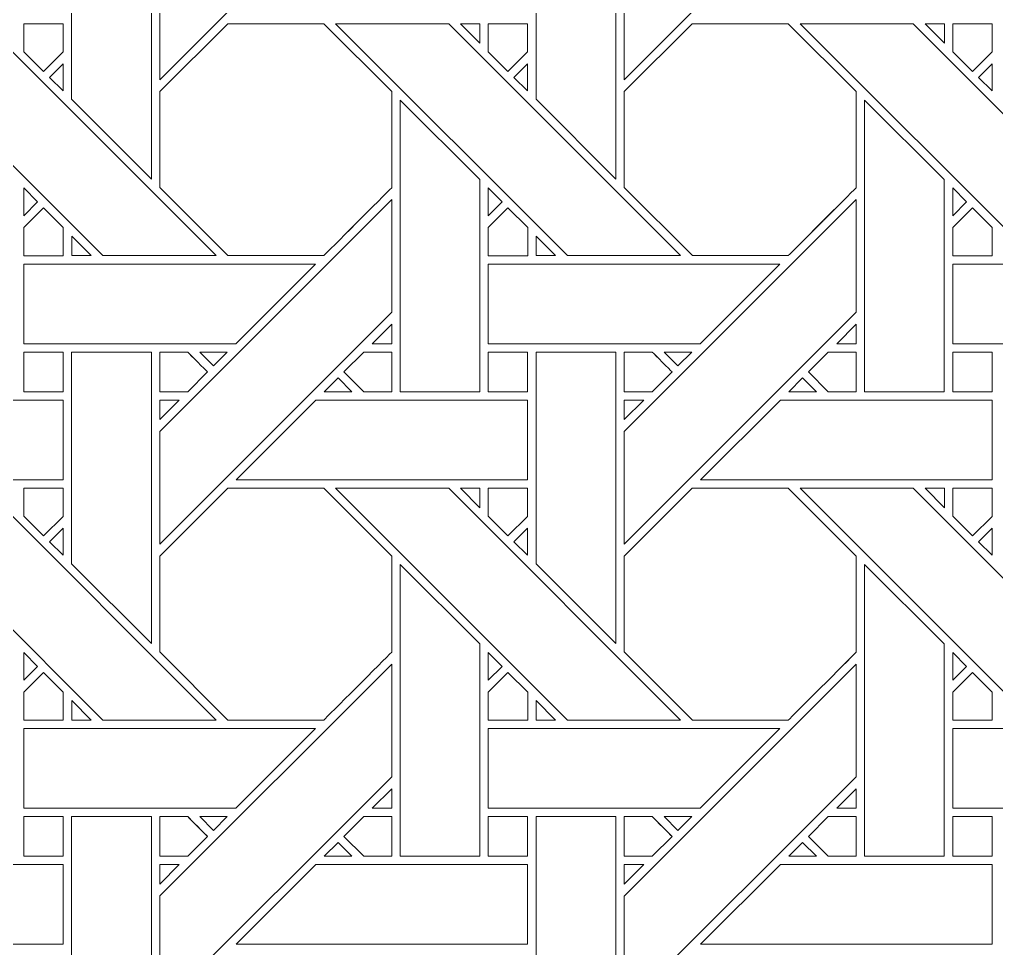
# Model space of a CAD drawing. Header units: inches. Extents: x 4.4 to 20.4, y 5.1 to 13.1.
# Drawn here: x 10.436 to 12.432, y 7.444 to 9.342 of the extents above; entities that cross this region are included whole.
import ezdxf

# ---------------------------------------------------------------- set-up
doc = ezdxf.new("R2010")
doc.units = ezdxf.units.IN
doc.header["$MEASUREMENT"] = 0
doc.layers.add('Design', color=7, linetype='Continuous', lineweight=0)

msp = doc.modelspace()

# ---------------------------------------------------------------- linework, layer by layer
at = {"layer": 'Design'}
for points, knots in [([(4.3829, 13.0948), (4.3829, 13.0948), (4.3829, 5.0948), (4.3829, 5.0948), (4.3829, 5.0948), (20.3829, 5.0948), (20.3829, 5.0948), (20.3829, 5.0948), (20.3829, 13.0948), (20.3829, 13.0948), (20.3829, 13.0948), (4.3829, 13.0948), (4.3829, 13.0948)], [0, 0, 0, 0, 1, 1, 1, 2, 2, 2, 3, 3, 3, 4, 4, 4, 4]), ([(5.0119, 5.7183), (5.0119, 5.7183), (19.7539, 5.7183), (19.7539, 5.7183), (19.7539, 5.7183), (19.7539, 12.4753), (19.7539, 12.4753), (19.7539, 12.4753), (5.0119, 12.4753), (5.0119, 12.4753), (5.0119, 12.4753), (5.0119, 5.7183), (5.0119, 5.7183)], [0, 0, 0, 0, 1, 1, 1, 2, 2, 2, 3, 3, 3, 4, 4, 4, 4]), ([(11.1966, 9.6925), (11.1966, 9.6925), (10.7229, 9.2188), (10.7229, 9.2188), (10.7229, 9.2188), (10.7229, 9.4489), (10.7229, 9.4489), (10.7229, 9.4489), (11.1966, 9.9225), (11.1966, 9.9225), (11.1966, 9.9225), (11.1966, 9.6925), (11.1966, 9.6925)], [0, 0, 0, 0, 1, 1, 1, 2, 2, 2, 3, 3, 3, 4, 4, 4, 4]), ([(12.1453, 9.6925), (12.1453, 9.6925), (11.6717, 9.2188), (11.6717, 9.2188), (11.6717, 9.2188), (11.6717, 9.4489), (11.6717, 9.4489), (11.6717, 9.4489), (12.1453, 9.9225), (12.1453, 9.9225), (12.1453, 9.9225), (12.1453, 9.6925), (12.1453, 9.6925)], [0, 0, 0, 0, 1, 1, 1, 2, 2, 2, 3, 3, 3, 4, 4, 4, 4]), ([(10.5429, 9.1788), (10.5429, 9.1788), (10.5429, 9.611), (10.5429, 9.611), (10.5429, 9.611), (10.7058, 9.611), (10.7058, 9.611), (10.7058, 9.611), (10.7058, 9.0159), (10.7058, 9.0159), (10.7058, 9.0159), (10.5429, 9.1788), (10.5429, 9.1788)], [0, 0, 0, 0, 1, 1, 1, 2, 2, 2, 3, 3, 3, 4, 4, 4, 4]), ([(11.4916, 9.1788), (11.4916, 9.1788), (11.4916, 9.611), (11.4916, 9.611), (11.4916, 9.611), (11.6545, 9.611), (11.6545, 9.611), (11.6545, 9.611), (11.6545, 9.0159), (11.6545, 9.0159), (11.6545, 9.0159), (11.4916, 9.1788), (11.4916, 9.1788)], [0, 0, 0, 0, 1, 1, 1, 2, 2, 2, 3, 3, 3, 4, 4, 4, 4]), ([(10.838, 8.8595), (10.838, 8.8595), (10.6069, 8.8595), (10.6069, 8.8595), (10.6069, 8.8595), (10.1334, 9.3331), (10.1334, 9.3331), (10.1334, 9.3331), (10.3643, 9.3331), (10.3643, 9.3331), (10.3643, 9.3331), (10.838, 8.8595), (10.838, 8.8595)], [0, 0, 0, 0, 1, 1, 1, 2, 2, 2, 3, 3, 3, 4, 4, 4, 4]), ([(10.5253, 9.3332), (10.5253, 9.3332), (10.5253, 9.2756), (10.5253, 9.2756), (10.5253, 9.2756), (10.4854, 9.2356), (10.4854, 9.2356), (10.4854, 9.2356), (10.445, 9.276), (10.445, 9.276), (10.445, 9.276), (10.445, 9.3332), (10.445, 9.3332), (10.445, 9.3332), (10.5253, 9.3332), (10.5253, 9.3332)], [0, 0, 0, 0, 1, 1, 1, 2, 2, 2, 3, 3, 3, 4, 4, 4, 5, 5, 5, 5]), ([(10.5253, 9.2756), (10.5253, 9.2756), (10.4854, 9.2356), (10.4854, 9.2356), (10.4854, 9.2356), (10.445, 9.276), (10.445, 9.276), (10.445, 9.276), (10.445, 9.3332), (10.445, 9.3332), (10.445, 9.3332), (10.5253, 9.3332), (10.5253, 9.3332), (10.5253, 9.3332), (10.5253, 9.2756), (10.5253, 9.2756)], [0, 0, 0, 0, 1, 1, 1, 2, 2, 2, 3, 3, 3, 4, 4, 4, 5, 5, 5, 5]), ([(11.0579, 8.8595), (11.0579, 8.8595), (10.8622, 8.8595), (10.8622, 8.8595), (10.8622, 8.8595), (10.7229, 8.9988), (10.7229, 8.9988), (10.7229, 8.9988), (10.7229, 9.1944), (10.7229, 9.1944), (10.7229, 9.1944), (10.8616, 9.3331), (10.8616, 9.3331), (10.8616, 9.3331), (11.0578, 9.3331), (11.0578, 9.3331), (11.0578, 9.3331), (11.1966, 9.1944), (11.1966, 9.1944), (11.1966, 9.1944), (11.1966, 8.9982), (11.1966, 8.9982), (11.1788, 8.9803), (11.0669, 8.8685), (11.0579, 8.8595)], [0, 0, 0, 0, 1, 1, 1, 2, 2, 2, 3, 3, 3, 4, 4, 4, 5, 5, 5, 6, 6, 6, 7, 7, 7, 8, 8, 8, 8]), ([(11.1966, 9.1944), (11.1966, 9.1944), (11.1966, 8.9982), (11.1966, 8.9982), (11.1787, 8.9802), (11.0668, 8.8685), (11.0579, 8.8595), (11.0579, 8.8595), (10.8622, 8.8595), (10.8622, 8.8595), (10.8622, 8.8595), (10.7229, 8.9988), (10.7229, 8.9988), (10.7229, 8.9988), (10.7229, 9.1944), (10.7229, 9.1944), (10.7229, 9.1944), (10.8616, 9.3331), (10.8616, 9.3331), (10.8616, 9.3331), (11.0578, 9.3331), (11.0578, 9.3331), (11.0578, 9.3331), (11.1966, 9.1944), (11.1966, 9.1944)], [0, 0, 0, 0, 1, 1, 1, 2, 2, 2, 3, 3, 3, 4, 4, 4, 5, 5, 5, 6, 6, 6, 7, 7, 7, 8, 8, 8, 8]), ([(11.7867, 8.8595), (11.7867, 8.8595), (11.5556, 8.8595), (11.5556, 8.8595), (11.5556, 8.8595), (11.0821, 9.3331), (11.0821, 9.3331), (11.0821, 9.3331), (11.313, 9.3331), (11.313, 9.3331), (11.313, 9.3331), (11.7867, 8.8595), (11.7867, 8.8595)], [0, 0, 0, 0, 1, 1, 1, 2, 2, 2, 3, 3, 3, 4, 4, 4, 4]), ([(11.3372, 9.3331), (11.3372, 9.3331), (11.3766, 9.3331), (11.3766, 9.3331), (11.3766, 9.3331), (11.3766, 9.2933), (11.3766, 9.2933), (11.3766, 9.2933), (11.3372, 9.3331), (11.3372, 9.3331)], [0, 0, 0, 0, 1, 1, 1, 2, 2, 2, 3, 3, 3, 3]), ([(11.474, 9.3332), (11.474, 9.3332), (11.474, 9.2756), (11.474, 9.2756), (11.474, 9.2756), (11.4341, 9.2356), (11.4341, 9.2356), (11.4341, 9.2356), (11.3938, 9.276), (11.3938, 9.276), (11.3938, 9.276), (11.3938, 9.3332), (11.3938, 9.3332), (11.3938, 9.3332), (11.474, 9.3332), (11.474, 9.3332)], [0, 0, 0, 0, 1, 1, 1, 2, 2, 2, 3, 3, 3, 4, 4, 4, 5, 5, 5, 5]), ([(11.474, 9.2756), (11.474, 9.2756), (11.4341, 9.2356), (11.4341, 9.2356), (11.4341, 9.2356), (11.3938, 9.276), (11.3938, 9.276), (11.3938, 9.276), (11.3938, 9.3332), (11.3938, 9.3332), (11.3938, 9.3332), (11.474, 9.3332), (11.474, 9.3332), (11.474, 9.3332), (11.474, 9.2756), (11.474, 9.2756)], [0, 0, 0, 0, 1, 1, 1, 2, 2, 2, 3, 3, 3, 4, 4, 4, 5, 5, 5, 5]), ([(12.0066, 8.8595), (12.0066, 8.8595), (11.8109, 8.8595), (11.8109, 8.8595), (11.8109, 8.8595), (11.6717, 8.9988), (11.6717, 8.9988), (11.6717, 8.9988), (11.6717, 9.1944), (11.6717, 9.1944), (11.6717, 9.1944), (11.8104, 9.3331), (11.8104, 9.3331), (11.8104, 9.3331), (12.0066, 9.3331), (12.0066, 9.3331), (12.0066, 9.3331), (12.1453, 9.1944), (12.1453, 9.1944), (12.1453, 9.1944), (12.1453, 8.9982), (12.1453, 8.9982), (12.1275, 8.9803), (12.0156, 8.8685), (12.0066, 8.8595)], [0, 0, 0, 0, 1, 1, 1, 2, 2, 2, 3, 3, 3, 4, 4, 4, 5, 5, 5, 6, 6, 6, 7, 7, 7, 8, 8, 8, 8]), ([(12.1453, 9.1944), (12.1453, 9.1944), (12.1453, 8.9982), (12.1453, 8.9982), (12.1273, 8.9801), (12.0155, 8.8684), (12.0066, 8.8595), (12.0066, 8.8595), (11.8109, 8.8595), (11.8109, 8.8595), (11.8109, 8.8595), (11.6717, 8.9988), (11.6717, 8.9988), (11.6717, 8.9988), (11.6717, 9.1944), (11.6717, 9.1944), (11.6717, 9.1944), (11.8104, 9.3331), (11.8104, 9.3331), (11.8104, 9.3331), (12.0066, 9.3331), (12.0066, 9.3331), (12.0066, 9.3331), (12.1453, 9.1944), (12.1453, 9.1944)], [0, 0, 0, 0, 1, 1, 1, 2, 2, 2, 3, 3, 3, 4, 4, 4, 5, 5, 5, 6, 6, 6, 7, 7, 7, 8, 8, 8, 8]), ([(12.7354, 8.8595), (12.7354, 8.8595), (12.5044, 8.8595), (12.5044, 8.8595), (12.5044, 8.8595), (12.0308, 9.3331), (12.0308, 9.3331), (12.0308, 9.3331), (12.2618, 9.3331), (12.2618, 9.3331), (12.2618, 9.3331), (12.7354, 8.8595), (12.7354, 8.8595)], [0, 0, 0, 0, 1, 1, 1, 2, 2, 2, 3, 3, 3, 4, 4, 4, 4]), ([(12.2859, 9.3331), (12.2859, 9.3331), (12.3253, 9.3331), (12.3253, 9.3331), (12.3253, 9.3331), (12.3253, 9.2933), (12.3253, 9.2933), (12.3253, 9.2933), (12.2859, 9.3331), (12.2859, 9.3331)], [0, 0, 0, 0, 1, 1, 1, 2, 2, 2, 3, 3, 3, 3]), ([(12.3425, 9.276), (12.3425, 9.276), (12.3425, 9.3332), (12.3425, 9.3332), (12.3425, 9.3332), (12.4228, 9.3332), (12.4228, 9.3332), (12.4228, 9.3332), (12.4228, 9.2756), (12.4228, 9.2756), (12.4228, 9.2756), (12.3828, 9.2356), (12.3828, 9.2356), (12.3828, 9.2356), (12.3425, 9.276), (12.3425, 9.276)], [0, 0, 0, 0, 1, 1, 1, 2, 2, 2, 3, 3, 3, 4, 4, 4, 5, 5, 5, 5]), ([(12.4228, 9.2756), (12.4228, 9.2756), (12.3828, 9.2356), (12.3828, 9.2356), (12.3828, 9.2356), (12.3425, 9.276), (12.3425, 9.276), (12.3425, 9.276), (12.3425, 9.3332), (12.3425, 9.3332), (12.3425, 9.3332), (12.4228, 9.3332), (12.4228, 9.3332), (12.4228, 9.3332), (12.4228, 9.2756), (12.4228, 9.2756)], [0, 0, 0, 0, 1, 1, 1, 2, 2, 2, 3, 3, 3, 4, 4, 4, 5, 5, 5, 5]), ([(10.5253, 9.2513), (10.5253, 9.2513), (10.5253, 9.1961), (10.5253, 9.1961), (10.5253, 9.1961), (10.4976, 9.2235), (10.4976, 9.2235), (10.4976, 9.2235), (10.5253, 9.2513), (10.5253, 9.2513)], [0, 0, 0, 0, 1, 1, 1, 2, 2, 2, 3, 3, 3, 3]), ([(11.4741, 9.2513), (11.4741, 9.2513), (11.4741, 9.1961), (11.4741, 9.1961), (11.4741, 9.1961), (11.4463, 9.2235), (11.4463, 9.2235), (11.4463, 9.2235), (11.4741, 9.2513), (11.4741, 9.2513)], [0, 0, 0, 0, 1, 1, 1, 2, 2, 2, 3, 3, 3, 3]), ([(12.4228, 9.2513), (12.4228, 9.2513), (12.4228, 9.1961), (12.4228, 9.1961), (12.4228, 9.1961), (12.395, 9.2235), (12.395, 9.2235), (12.395, 9.2235), (12.4228, 9.2513), (12.4228, 9.2513)], [0, 0, 0, 0, 1, 1, 1, 2, 2, 2, 3, 3, 3, 3]), ([(11.2137, 8.5815), (11.2137, 8.5815), (11.2137, 9.1773), (11.2137, 9.1773), (11.2137, 9.1773), (11.3765, 9.0152), (11.3765, 9.0152), (11.3765, 9.0152), (11.3765, 8.5815), (11.3765, 8.5815), (11.3765, 8.5815), (11.2137, 8.5815), (11.2137, 8.5815)], [0, 0, 0, 0, 1, 1, 1, 2, 2, 2, 3, 3, 3, 4, 4, 4, 4]), ([(12.1625, 8.5815), (12.1625, 8.5815), (12.1625, 9.1773), (12.1625, 9.1773), (12.1625, 9.1773), (12.3252, 9.0152), (12.3252, 9.0152), (12.3252, 9.0152), (12.3252, 8.5815), (12.3252, 8.5815), (12.3252, 8.5815), (12.1625, 8.5815), (12.1625, 8.5815)], [0, 0, 0, 0, 1, 1, 1, 2, 2, 2, 3, 3, 3, 4, 4, 4, 4]), ([(10.4451, 8.9409), (10.4451, 8.9409), (10.4451, 8.9977), (10.4451, 8.9977), (10.4451, 8.9977), (10.4733, 8.9691), (10.4733, 8.9691), (10.4733, 8.9691), (10.4451, 8.9409), (10.4451, 8.9409)], [0, 0, 0, 0, 1, 1, 1, 2, 2, 2, 3, 3, 3, 3]), ([(11.3938, 8.9409), (11.3938, 8.9409), (11.3938, 8.9977), (11.3938, 8.9977), (11.3938, 8.9977), (11.422, 8.9691), (11.422, 8.9691), (11.422, 8.9691), (11.3938, 8.9409), (11.3938, 8.9409)], [0, 0, 0, 0, 1, 1, 1, 2, 2, 2, 3, 3, 3, 3]), ([(12.3425, 8.9409), (12.3425, 8.9409), (12.3425, 8.9977), (12.3425, 8.9977), (12.3425, 8.9977), (12.3707, 8.9691), (12.3707, 8.9691), (12.3707, 8.9691), (12.3425, 8.9409), (12.3425, 8.9409)], [0, 0, 0, 0, 1, 1, 1, 2, 2, 2, 3, 3, 3, 3]), ([(10.7229, 8.5002), (10.7229, 8.5002), (11.1966, 8.9738), (11.1966, 8.9738), (11.1966, 8.9738), (11.1966, 8.7437), (11.1966, 8.7437), (11.1966, 8.7437), (10.7229, 8.2701), (10.7229, 8.2701), (10.7229, 8.2701), (10.7229, 8.5002), (10.7229, 8.5002)], [0, 0, 0, 0, 1, 1, 1, 2, 2, 2, 3, 3, 3, 4, 4, 4, 4]), ([(11.6717, 8.5002), (11.6717, 8.5002), (12.1453, 8.9738), (12.1453, 8.9738), (12.1453, 8.9738), (12.1453, 8.7437), (12.1453, 8.7437), (12.1453, 8.7437), (11.6717, 8.2701), (11.6717, 8.2701), (11.6717, 8.2701), (11.6717, 8.5002), (11.6717, 8.5002)], [0, 0, 0, 0, 1, 1, 1, 2, 2, 2, 3, 3, 3, 4, 4, 4, 4]), ([(10.4451, 8.8593), (10.4451, 8.8593), (10.4451, 8.9166), (10.4451, 8.9166), (10.4451, 8.9166), (10.4854, 8.9569), (10.4854, 8.9569), (10.4854, 8.9569), (10.5257, 8.9166), (10.5257, 8.9166), (10.5257, 8.9166), (10.5257, 8.8593), (10.5257, 8.8593), (10.5257, 8.8593), (10.4451, 8.8593), (10.4451, 8.8593)], [0, 0, 0, 0, 1, 1, 1, 2, 2, 2, 3, 3, 3, 4, 4, 4, 5, 5, 5, 5]), ([(10.4854, 8.9569), (10.4854, 8.9569), (10.5257, 8.9166), (10.5257, 8.9166), (10.5257, 8.9166), (10.5257, 8.8593), (10.5257, 8.8593), (10.5257, 8.8593), (10.4451, 8.8593), (10.4451, 8.8593), (10.4451, 8.8593), (10.4451, 8.9166), (10.4451, 8.9166), (10.4451, 8.9166), (10.4854, 8.9569), (10.4854, 8.9569)], [0, 0, 0, 0, 1, 1, 1, 2, 2, 2, 3, 3, 3, 4, 4, 4, 5, 5, 5, 5]), ([(11.3938, 8.8593), (11.3938, 8.8593), (11.3938, 8.9166), (11.3938, 8.9166), (11.3938, 8.9166), (11.4341, 8.9569), (11.4341, 8.9569), (11.4341, 8.9569), (11.4745, 8.9166), (11.4745, 8.9166), (11.4745, 8.9166), (11.4745, 8.8593), (11.4745, 8.8593), (11.4745, 8.8593), (11.3938, 8.8593), (11.3938, 8.8593)], [0, 0, 0, 0, 1, 1, 1, 2, 2, 2, 3, 3, 3, 4, 4, 4, 5, 5, 5, 5]), ([(11.4341, 8.9569), (11.4341, 8.9569), (11.4745, 8.9166), (11.4745, 8.9166), (11.4745, 8.9166), (11.4745, 8.8593), (11.4745, 8.8593), (11.4745, 8.8593), (11.3938, 8.8593), (11.3938, 8.8593), (11.3938, 8.8593), (11.3938, 8.9166), (11.3938, 8.9166), (11.3938, 8.9166), (11.4341, 8.9569), (11.4341, 8.9569)], [0, 0, 0, 0, 1, 1, 1, 2, 2, 2, 3, 3, 3, 4, 4, 4, 5, 5, 5, 5]), ([(12.3425, 8.8593), (12.3425, 8.8593), (12.3425, 8.9166), (12.3425, 8.9166), (12.3425, 8.9166), (12.3829, 8.9569), (12.3829, 8.9569), (12.3829, 8.9569), (12.4232, 8.9166), (12.4232, 8.9166), (12.4232, 8.9166), (12.4232, 8.8593), (12.4232, 8.8593), (12.4232, 8.8593), (12.3425, 8.8593), (12.3425, 8.8593)], [0, 0, 0, 0, 1, 1, 1, 2, 2, 2, 3, 3, 3, 4, 4, 4, 5, 5, 5, 5]), ([(12.3829, 8.9569), (12.3829, 8.9569), (12.4232, 8.9166), (12.4232, 8.9166), (12.4232, 8.9166), (12.4232, 8.8593), (12.4232, 8.8593), (12.4232, 8.8593), (12.3425, 8.8593), (12.3425, 8.8593), (12.3425, 8.8593), (12.3425, 8.9166), (12.3425, 8.9166), (12.3425, 8.9166), (12.3829, 8.9569), (12.3829, 8.9569)], [0, 0, 0, 0, 1, 1, 1, 2, 2, 2, 3, 3, 3, 4, 4, 4, 5, 5, 5, 5]), ([(10.543, 8.8595), (10.543, 8.8595), (10.543, 8.8993), (10.543, 8.8993), (10.543, 8.8993), (10.5827, 8.8595), (10.5827, 8.8595), (10.5827, 8.8595), (10.543, 8.8595), (10.543, 8.8595)], [0, 0, 0, 0, 1, 1, 1, 2, 2, 2, 3, 3, 3, 3]), ([(11.4917, 8.8595), (11.4917, 8.8595), (11.4917, 8.8993), (11.4917, 8.8993), (11.4917, 8.8993), (11.5314, 8.8595), (11.5314, 8.8595), (11.5314, 8.8595), (11.4917, 8.8595), (11.4917, 8.8595)], [0, 0, 0, 0, 1, 1, 1, 2, 2, 2, 3, 3, 3, 3]), ([(10.4451, 8.6795), (10.4451, 8.6795), (10.4451, 8.8422), (10.4451, 8.8422), (10.4451, 8.8422), (11.0408, 8.8422), (11.0408, 8.8422), (11.0408, 8.8422), (10.8781, 8.6795), (10.8781, 8.6795), (10.8781, 8.6795), (10.4451, 8.6795), (10.4451, 8.6795)], [0, 0, 0, 0, 1, 1, 1, 2, 2, 2, 3, 3, 3, 4, 4, 4, 4]), ([(11.3938, 8.6795), (11.3938, 8.6795), (11.3938, 8.8422), (11.3938, 8.8422), (11.3938, 8.8422), (11.9895, 8.8422), (11.9895, 8.8422), (11.9895, 8.8422), (11.8268, 8.6795), (11.8268, 8.6795), (11.8268, 8.6795), (11.3938, 8.6795), (11.3938, 8.6795)], [0, 0, 0, 0, 1, 1, 1, 2, 2, 2, 3, 3, 3, 4, 4, 4, 4]), ([(12.3425, 8.6795), (12.3425, 8.6795), (12.3425, 8.8422), (12.3425, 8.8422), (12.3425, 8.8422), (12.9382, 8.8422), (12.9382, 8.8422), (12.9382, 8.8422), (12.7755, 8.6795), (12.7755, 8.6795), (12.7755, 8.6795), (12.3425, 8.6795), (12.3425, 8.6795)], [0, 0, 0, 0, 1, 1, 1, 2, 2, 2, 3, 3, 3, 4, 4, 4, 4]), ([(11.1568, 8.6796), (11.1568, 8.6796), (11.1966, 8.7193), (11.1966, 8.7193), (11.1966, 8.7193), (11.1966, 8.6796), (11.1966, 8.6796), (11.1966, 8.6796), (11.1568, 8.6796), (11.1568, 8.6796)], [0, 0, 0, 0, 1, 1, 1, 2, 2, 2, 3, 3, 3, 3]), ([(12.1056, 8.6796), (12.1056, 8.6796), (12.1453, 8.7193), (12.1453, 8.7193), (12.1453, 8.7193), (12.1453, 8.6796), (12.1453, 8.6796), (12.1453, 8.6796), (12.1056, 8.6796), (12.1056, 8.6796)], [0, 0, 0, 0, 1, 1, 1, 2, 2, 2, 3, 3, 3, 3]), ([(10.4451, 8.5815), (10.4451, 8.5815), (10.4451, 8.6623), (10.4451, 8.6623), (10.4451, 8.6623), (10.5253, 8.6623), (10.5253, 8.6623), (10.5253, 8.6623), (10.5253, 8.5815), (10.5253, 8.5815), (10.5253, 8.5815), (10.4451, 8.5815), (10.4451, 8.5815)], [0, 0, 0, 0, 1, 1, 1, 2, 2, 2, 3, 3, 3, 4, 4, 4, 4]), ([(10.4451, 8.6623), (10.4451, 8.6623), (10.5253, 8.6623), (10.5253, 8.6623), (10.5253, 8.6623), (10.5253, 8.5815), (10.5253, 8.5815), (10.5253, 8.5815), (10.4451, 8.5815), (10.4451, 8.5815), (10.4451, 8.5815), (10.4451, 8.6623), (10.4451, 8.6623)], [0, 0, 0, 0, 1, 1, 1, 2, 2, 2, 3, 3, 3, 4, 4, 4, 4]), ([(10.7058, 8.6623), (10.7058, 8.6623), (10.7058, 8.0672), (10.7058, 8.0672), (10.7058, 8.0672), (10.5429, 8.2301), (10.5429, 8.2301), (10.5429, 8.2301), (10.5429, 8.6623), (10.5429, 8.6623), (10.5429, 8.6623), (10.7058, 8.6623), (10.7058, 8.6623)], [0, 0, 0, 0, 1, 1, 1, 2, 2, 2, 3, 3, 3, 4, 4, 4, 4]), ([(10.7229, 8.5815), (10.7229, 8.5815), (10.7229, 8.6623), (10.7229, 8.6623), (10.7229, 8.6623), (10.78, 8.6623), (10.78, 8.6623), (10.7851, 8.6572), (10.8159, 8.6264), (10.8203, 8.6219), (10.8203, 8.6219), (10.7799, 8.5815), (10.7799, 8.5815), (10.7799, 8.5815), (10.7229, 8.5815), (10.7229, 8.5815)], [0, 0, 0, 0, 1, 1, 1, 2, 2, 2, 3, 3, 3, 4, 4, 4, 5, 5, 5, 5]), ([(10.7229, 8.6623), (10.7229, 8.6623), (10.78, 8.6623), (10.78, 8.6623), (10.7852, 8.6571), (10.816, 8.6262), (10.8203, 8.6219), (10.8203, 8.6219), (10.7799, 8.5815), (10.7799, 8.5815), (10.7799, 8.5815), (10.7229, 8.5815), (10.7229, 8.5815), (10.7229, 8.5815), (10.7229, 8.6623), (10.7229, 8.6623)], [0, 0, 0, 0, 1, 1, 1, 2, 2, 2, 3, 3, 3, 4, 4, 4, 5, 5, 5, 5]), ([(10.8608, 8.6623), (10.8608, 8.6623), (10.8326, 8.6341), (10.8326, 8.6341), (10.8326, 8.6341), (10.8044, 8.6623), (10.8044, 8.6623), (10.8044, 8.6623), (10.8608, 8.6623), (10.8608, 8.6623)], [0, 0, 0, 0, 1, 1, 1, 2, 2, 2, 3, 3, 3, 3]), ([(11.1395, 8.5815), (11.1395, 8.5815), (11.0991, 8.6219), (11.0991, 8.6219), (11.0991, 8.6219), (11.1396, 8.6623), (11.1396, 8.6623), (11.1396, 8.6623), (11.1966, 8.6623), (11.1966, 8.6623), (11.1966, 8.6623), (11.1966, 8.5815), (11.1966, 8.5815), (11.1966, 8.5815), (11.1395, 8.5815), (11.1395, 8.5815)], [0, 0, 0, 0, 1, 1, 1, 2, 2, 2, 3, 3, 3, 4, 4, 4, 5, 5, 5, 5]), ([(11.0991, 8.6219), (11.0991, 8.6219), (11.1396, 8.6623), (11.1396, 8.6623), (11.1396, 8.6623), (11.1966, 8.6623), (11.1966, 8.6623), (11.1966, 8.6623), (11.1966, 8.5815), (11.1966, 8.5815), (11.1966, 8.5815), (11.1395, 8.5815), (11.1395, 8.5815), (11.1395, 8.5815), (11.0991, 8.6219), (11.0991, 8.6219)], [0, 0, 0, 0, 1, 1, 1, 2, 2, 2, 3, 3, 3, 4, 4, 4, 5, 5, 5, 5]), ([(11.3938, 8.5815), (11.3938, 8.5815), (11.3938, 8.6623), (11.3938, 8.6623), (11.3938, 8.6623), (11.474, 8.6623), (11.474, 8.6623), (11.474, 8.6623), (11.474, 8.5815), (11.474, 8.5815), (11.474, 8.5815), (11.3938, 8.5815), (11.3938, 8.5815)], [0, 0, 0, 0, 1, 1, 1, 2, 2, 2, 3, 3, 3, 4, 4, 4, 4]), ([(11.3938, 8.6623), (11.3938, 8.6623), (11.474, 8.6623), (11.474, 8.6623), (11.474, 8.6623), (11.474, 8.5815), (11.474, 8.5815), (11.474, 8.5815), (11.3938, 8.5815), (11.3938, 8.5815), (11.3938, 8.5815), (11.3938, 8.6623), (11.3938, 8.6623)], [0, 0, 0, 0, 1, 1, 1, 2, 2, 2, 3, 3, 3, 4, 4, 4, 4]), ([(11.6545, 8.6623), (11.6545, 8.6623), (11.6545, 8.0672), (11.6545, 8.0672), (11.6545, 8.0672), (11.4916, 8.2301), (11.4916, 8.2301), (11.4916, 8.2301), (11.4916, 8.6623), (11.4916, 8.6623), (11.4916, 8.6623), (11.6545, 8.6623), (11.6545, 8.6623)], [0, 0, 0, 0, 1, 1, 1, 2, 2, 2, 3, 3, 3, 4, 4, 4, 4]), ([(11.6717, 8.5815), (11.6717, 8.5815), (11.6717, 8.6623), (11.6717, 8.6623), (11.6717, 8.6623), (11.7287, 8.6623), (11.7287, 8.6623), (11.7339, 8.6572), (11.7646, 8.6264), (11.7691, 8.6219), (11.7691, 8.6219), (11.7286, 8.5815), (11.7286, 8.5815), (11.7286, 8.5815), (11.6717, 8.5815), (11.6717, 8.5815)], [0, 0, 0, 0, 1, 1, 1, 2, 2, 2, 3, 3, 3, 4, 4, 4, 5, 5, 5, 5]), ([(11.6717, 8.6623), (11.6717, 8.6623), (11.7287, 8.6623), (11.7287, 8.6623), (11.7339, 8.6571), (11.7647, 8.6263), (11.7691, 8.6219), (11.7691, 8.6219), (11.7286, 8.5815), (11.7286, 8.5815), (11.7286, 8.5815), (11.6717, 8.5815), (11.6717, 8.5815), (11.6717, 8.5815), (11.6717, 8.6623), (11.6717, 8.6623)], [0, 0, 0, 0, 1, 1, 1, 2, 2, 2, 3, 3, 3, 4, 4, 4, 5, 5, 5, 5]), ([(11.8096, 8.6623), (11.8096, 8.6623), (11.7813, 8.6341), (11.7813, 8.6341), (11.7813, 8.6341), (11.7531, 8.6623), (11.7531, 8.6623), (11.7531, 8.6623), (11.8096, 8.6623), (11.8096, 8.6623)], [0, 0, 0, 0, 1, 1, 1, 2, 2, 2, 3, 3, 3, 3]), ([(12.0882, 8.5815), (12.0882, 8.5815), (12.0479, 8.6219), (12.0479, 8.6219), (12.0479, 8.6219), (12.0883, 8.6623), (12.0883, 8.6623), (12.0883, 8.6623), (12.1453, 8.6623), (12.1453, 8.6623), (12.1453, 8.6623), (12.1453, 8.5815), (12.1453, 8.5815), (12.1453, 8.5815), (12.0882, 8.5815), (12.0882, 8.5815)], [0, 0, 0, 0, 1, 1, 1, 2, 2, 2, 3, 3, 3, 4, 4, 4, 5, 5, 5, 5]), ([(12.0479, 8.6219), (12.0479, 8.6219), (12.0883, 8.6623), (12.0883, 8.6623), (12.0883, 8.6623), (12.1453, 8.6623), (12.1453, 8.6623), (12.1453, 8.6623), (12.1453, 8.5815), (12.1453, 8.5815), (12.1453, 8.5815), (12.0882, 8.5815), (12.0882, 8.5815), (12.0882, 8.5815), (12.0479, 8.6219), (12.0479, 8.6219)], [0, 0, 0, 0, 1, 1, 1, 2, 2, 2, 3, 3, 3, 4, 4, 4, 5, 5, 5, 5]), ([(12.3425, 8.5815), (12.3425, 8.5815), (12.3425, 8.6623), (12.3425, 8.6623), (12.3425, 8.6623), (12.4228, 8.6623), (12.4228, 8.6623), (12.4228, 8.6623), (12.4228, 8.5815), (12.4228, 8.5815), (12.4228, 8.5815), (12.3425, 8.5815), (12.3425, 8.5815)], [0, 0, 0, 0, 1, 1, 1, 2, 2, 2, 3, 3, 3, 4, 4, 4, 4]), ([(12.3425, 8.5815), (12.3425, 8.5815), (12.3425, 8.6623), (12.3425, 8.6623), (12.3425, 8.6623), (12.4228, 8.6623), (12.4228, 8.6623), (12.4228, 8.6623), (12.4228, 8.5815), (12.4228, 8.5815), (12.4228, 8.5815), (12.3425, 8.5815), (12.3425, 8.5815)], [0, 0, 0, 0, 1, 1, 1, 2, 2, 2, 3, 3, 3, 4, 4, 4, 4]), ([(11.1153, 8.5815), (11.1153, 8.5815), (11.0588, 8.5815), (11.0588, 8.5815), (11.0588, 8.5815), (11.087, 8.6098), (11.087, 8.6098), (11.087, 8.6098), (11.1153, 8.5815), (11.1153, 8.5815)], [0, 0, 0, 0, 1, 1, 1, 2, 2, 2, 3, 3, 3, 3]), ([(12.064, 8.5815), (12.064, 8.5815), (12.0075, 8.5815), (12.0075, 8.5815), (12.0075, 8.5815), (12.0358, 8.6098), (12.0358, 8.6098), (12.0358, 8.6098), (12.064, 8.5815), (12.064, 8.5815)], [0, 0, 0, 0, 1, 1, 1, 2, 2, 2, 3, 3, 3, 3]), ([(9.93, 8.4015), (9.93, 8.4015), (10.0929, 8.5644), (10.0929, 8.5644), (10.0929, 8.5644), (10.5253, 8.5644), (10.5253, 8.5644), (10.5253, 8.5644), (10.5253, 8.4015), (10.5253, 8.4015), (10.5253, 8.4015), (9.93, 8.4015), (9.93, 8.4015)], [0, 0, 0, 0, 1, 1, 1, 2, 2, 2, 3, 3, 3, 4, 4, 4, 4]), ([(10.7628, 8.5644), (10.7628, 8.5644), (10.7229, 8.5245), (10.7229, 8.5245), (10.7229, 8.5245), (10.7229, 8.5644), (10.7229, 8.5644), (10.7229, 8.5644), (10.7628, 8.5644), (10.7628, 8.5644)], [0, 0, 0, 0, 1, 1, 1, 2, 2, 2, 3, 3, 3, 3]), ([(10.8788, 8.4015), (10.8788, 8.4015), (11.0416, 8.5644), (11.0416, 8.5644), (11.0416, 8.5644), (11.4741, 8.5644), (11.4741, 8.5644), (11.4741, 8.5644), (11.4741, 8.4015), (11.4741, 8.4015), (11.4741, 8.4015), (10.8788, 8.4015), (10.8788, 8.4015)], [0, 0, 0, 0, 1, 1, 1, 2, 2, 2, 3, 3, 3, 4, 4, 4, 4]), ([(11.7115, 8.5644), (11.7115, 8.5644), (11.6717, 8.5245), (11.6717, 8.5245), (11.6717, 8.5245), (11.6717, 8.5644), (11.6717, 8.5644), (11.6717, 8.5644), (11.7115, 8.5644), (11.7115, 8.5644)], [0, 0, 0, 0, 1, 1, 1, 2, 2, 2, 3, 3, 3, 3]), ([(11.8275, 8.4015), (11.8275, 8.4015), (11.9904, 8.5644), (11.9904, 8.5644), (11.9904, 8.5644), (12.4228, 8.5644), (12.4228, 8.5644), (12.4228, 8.5644), (12.4228, 8.4015), (12.4228, 8.4015), (12.4228, 8.4015), (11.8275, 8.4015), (11.8275, 8.4015)], [0, 0, 0, 0, 1, 1, 1, 2, 2, 2, 3, 3, 3, 4, 4, 4, 4]), ([(10.1334, 8.3844), (10.1334, 8.3844), (10.3643, 8.3844), (10.3643, 8.3844), (10.3643, 8.3844), (10.838, 7.9108), (10.838, 7.9108), (10.838, 7.9108), (10.6069, 7.9108), (10.6069, 7.9108), (10.6069, 7.9108), (10.1334, 8.3844), (10.1334, 8.3844)], [0, 0, 0, 0, 1, 1, 1, 2, 2, 2, 3, 3, 3, 4, 4, 4, 4]), ([(10.5253, 8.3844), (10.5253, 8.3844), (10.5253, 8.3268), (10.5253, 8.3268), (10.5253, 8.3268), (10.4854, 8.2869), (10.4854, 8.2869), (10.4854, 8.2869), (10.445, 8.3272), (10.445, 8.3272), (10.445, 8.3272), (10.445, 8.3844), (10.445, 8.3844), (10.445, 8.3844), (10.5253, 8.3844), (10.5253, 8.3844)], [0, 0, 0, 0, 1, 1, 1, 2, 2, 2, 3, 3, 3, 4, 4, 4, 5, 5, 5, 5]), ([(10.4854, 8.2869), (10.4854, 8.2869), (10.445, 8.3272), (10.445, 8.3272), (10.445, 8.3272), (10.445, 8.3844), (10.445, 8.3844), (10.445, 8.3844), (10.5253, 8.3844), (10.5253, 8.3844), (10.5253, 8.3844), (10.5253, 8.3268), (10.5253, 8.3268), (10.5253, 8.3268), (10.4854, 8.2869), (10.4854, 8.2869)], [0, 0, 0, 0, 1, 1, 1, 2, 2, 2, 3, 3, 3, 4, 4, 4, 5, 5, 5, 5]), ([(11.0579, 7.9108), (11.0579, 7.9108), (10.8622, 7.9108), (10.8622, 7.9108), (10.8622, 7.9108), (10.7229, 8.05), (10.7229, 8.05), (10.7229, 8.05), (10.7229, 8.2457), (10.7229, 8.2457), (10.7229, 8.2457), (10.8616, 8.3844), (10.8616, 8.3844), (10.8616, 8.3844), (11.0578, 8.3844), (11.0578, 8.3844), (11.0578, 8.3844), (11.1966, 8.2457), (11.1966, 8.2457), (11.1966, 8.2457), (11.1966, 8.0495), (11.1966, 8.0495), (11.1788, 8.0315), (11.0669, 7.9198), (11.0579, 7.9108)], [0, 0, 0, 0, 1, 1, 1, 2, 2, 2, 3, 3, 3, 4, 4, 4, 5, 5, 5, 6, 6, 6, 7, 7, 7, 8, 8, 8, 8]), ([(10.7229, 8.05), (10.7229, 8.05), (10.7229, 8.2457), (10.7229, 8.2457), (10.7229, 8.2457), (10.8616, 8.3844), (10.8616, 8.3844), (10.8616, 8.3844), (11.0578, 8.3844), (11.0578, 8.3844), (11.0578, 8.3844), (11.1966, 8.2457), (11.1966, 8.2457), (11.1966, 8.2457), (11.1966, 8.0495), (11.1966, 8.0495), (11.1787, 8.0315), (11.0668, 7.9198), (11.0579, 7.9108), (11.0579, 7.9108), (10.8622, 7.9108), (10.8622, 7.9108), (10.8622, 7.9108), (10.7229, 8.05), (10.7229, 8.05)], [0, 0, 0, 0, 1, 1, 1, 2, 2, 2, 3, 3, 3, 4, 4, 4, 5, 5, 5, 6, 6, 6, 7, 7, 7, 8, 8, 8, 8]), ([(11.0821, 8.3844), (11.0821, 8.3844), (11.313, 8.3844), (11.313, 8.3844), (11.313, 8.3844), (11.7867, 7.9108), (11.7867, 7.9108), (11.7867, 7.9108), (11.5556, 7.9108), (11.5556, 7.9108), (11.5556, 7.9108), (11.0821, 8.3844), (11.0821, 8.3844)], [0, 0, 0, 0, 1, 1, 1, 2, 2, 2, 3, 3, 3, 4, 4, 4, 4]), ([(11.3766, 8.3844), (11.3766, 8.3844), (11.3766, 8.3446), (11.3766, 8.3446), (11.3766, 8.3446), (11.3372, 8.3844), (11.3372, 8.3844), (11.3372, 8.3844), (11.3766, 8.3844), (11.3766, 8.3844)], [0, 0, 0, 0, 1, 1, 1, 2, 2, 2, 3, 3, 3, 3]), ([(11.474, 8.3844), (11.474, 8.3844), (11.474, 8.3268), (11.474, 8.3268), (11.474, 8.3268), (11.4341, 8.2869), (11.4341, 8.2869), (11.4341, 8.2869), (11.3938, 8.3272), (11.3938, 8.3272), (11.3938, 8.3272), (11.3938, 8.3844), (11.3938, 8.3844), (11.3938, 8.3844), (11.474, 8.3844), (11.474, 8.3844)], [0, 0, 0, 0, 1, 1, 1, 2, 2, 2, 3, 3, 3, 4, 4, 4, 5, 5, 5, 5]), ([(11.4341, 8.2869), (11.4341, 8.2869), (11.3938, 8.3272), (11.3938, 8.3272), (11.3938, 8.3272), (11.3938, 8.3844), (11.3938, 8.3844), (11.3938, 8.3844), (11.474, 8.3844), (11.474, 8.3844), (11.474, 8.3844), (11.474, 8.3268), (11.474, 8.3268), (11.474, 8.3268), (11.4341, 8.2869), (11.4341, 8.2869)], [0, 0, 0, 0, 1, 1, 1, 2, 2, 2, 3, 3, 3, 4, 4, 4, 5, 5, 5, 5]), ([(12.0066, 7.9108), (12.0066, 7.9108), (11.8109, 7.9108), (11.8109, 7.9108), (11.8109, 7.9108), (11.6717, 8.05), (11.6717, 8.05), (11.6717, 8.05), (11.6717, 8.2457), (11.6717, 8.2457), (11.6717, 8.2457), (11.8104, 8.3844), (11.8104, 8.3844), (11.8104, 8.3844), (12.0066, 8.3844), (12.0066, 8.3844), (12.0066, 8.3844), (12.1453, 8.2457), (12.1453, 8.2457), (12.1453, 8.2457), (12.1453, 8.0495), (12.1453, 8.0495), (12.1275, 8.0315), (12.0156, 7.9198), (12.0066, 7.9108)], [0, 0, 0, 0, 1, 1, 1, 2, 2, 2, 3, 3, 3, 4, 4, 4, 5, 5, 5, 6, 6, 6, 7, 7, 7, 8, 8, 8, 8]), ([(11.6717, 8.05), (11.6717, 8.05), (11.6717, 8.2457), (11.6717, 8.2457), (11.6717, 8.2457), (11.8104, 8.3844), (11.8104, 8.3844), (11.8104, 8.3844), (12.0066, 8.3844), (12.0066, 8.3844), (12.0066, 8.3844), (12.1453, 8.2457), (12.1453, 8.2457), (12.1453, 8.2457), (12.1453, 8.0495), (12.1453, 8.0495), (12.1274, 8.0314), (12.0155, 7.9197), (12.0066, 7.9108), (12.0066, 7.9108), (11.8109, 7.9108), (11.8109, 7.9108), (11.8109, 7.9108), (11.6717, 8.05), (11.6717, 8.05)], [0, 0, 0, 0, 1, 1, 1, 2, 2, 2, 3, 3, 3, 4, 4, 4, 5, 5, 5, 6, 6, 6, 7, 7, 7, 8, 8, 8, 8]), ([(12.0308, 8.3844), (12.0308, 8.3844), (12.2618, 8.3844), (12.2618, 8.3844), (12.2618, 8.3844), (12.7354, 7.9108), (12.7354, 7.9108), (12.7354, 7.9108), (12.5044, 7.9108), (12.5044, 7.9108), (12.5044, 7.9108), (12.0308, 8.3844), (12.0308, 8.3844)], [0, 0, 0, 0, 1, 1, 1, 2, 2, 2, 3, 3, 3, 4, 4, 4, 4]), ([(12.3253, 8.3844), (12.3253, 8.3844), (12.3253, 8.3446), (12.3253, 8.3446), (12.3253, 8.3446), (12.2859, 8.3844), (12.2859, 8.3844), (12.2859, 8.3844), (12.3253, 8.3844), (12.3253, 8.3844)], [0, 0, 0, 0, 1, 1, 1, 2, 2, 2, 3, 3, 3, 3]), ([(12.3425, 8.3272), (12.3425, 8.3272), (12.3425, 8.3844), (12.3425, 8.3844), (12.3425, 8.3844), (12.4228, 8.3844), (12.4228, 8.3844), (12.4228, 8.3844), (12.4228, 8.3268), (12.4228, 8.3268), (12.4228, 8.3268), (12.3828, 8.2869), (12.3828, 8.2869), (12.3828, 8.2869), (12.3425, 8.3272), (12.3425, 8.3272)], [0, 0, 0, 0, 1, 1, 1, 2, 2, 2, 3, 3, 3, 4, 4, 4, 5, 5, 5, 5]), ([(12.3828, 8.2869), (12.3828, 8.2869), (12.3425, 8.3272), (12.3425, 8.3272), (12.3425, 8.3272), (12.3425, 8.3844), (12.3425, 8.3844), (12.3425, 8.3844), (12.4228, 8.3844), (12.4228, 8.3844), (12.4228, 8.3844), (12.4228, 8.3268), (12.4228, 8.3268), (12.4228, 8.3268), (12.3828, 8.2869), (12.3828, 8.2869)], [0, 0, 0, 0, 1, 1, 1, 2, 2, 2, 3, 3, 3, 4, 4, 4, 5, 5, 5, 5]), ([(10.5253, 8.3026), (10.5253, 8.3026), (10.5253, 8.2474), (10.5253, 8.2474), (10.5253, 8.2474), (10.4976, 8.2748), (10.4976, 8.2748), (10.4976, 8.2748), (10.5253, 8.3026), (10.5253, 8.3026)], [0, 0, 0, 0, 1, 1, 1, 2, 2, 2, 3, 3, 3, 3]), ([(11.4741, 8.3026), (11.4741, 8.3026), (11.4741, 8.2474), (11.4741, 8.2474), (11.4741, 8.2474), (11.4463, 8.2748), (11.4463, 8.2748), (11.4463, 8.2748), (11.4741, 8.3026), (11.4741, 8.3026)], [0, 0, 0, 0, 1, 1, 1, 2, 2, 2, 3, 3, 3, 3]), ([(12.4228, 8.3026), (12.4228, 8.3026), (12.4228, 8.2474), (12.4228, 8.2474), (12.4228, 8.2474), (12.395, 8.2748), (12.395, 8.2748), (12.395, 8.2748), (12.4228, 8.3026), (12.4228, 8.3026)], [0, 0, 0, 0, 1, 1, 1, 2, 2, 2, 3, 3, 3, 3]), ([(11.3765, 8.0665), (11.3765, 8.0665), (11.3765, 7.6328), (11.3765, 7.6328), (11.3765, 7.6328), (11.2137, 7.6328), (11.2137, 7.6328), (11.2137, 7.6328), (11.2137, 8.2286), (11.2137, 8.2286), (11.2137, 8.2286), (11.3765, 8.0665), (11.3765, 8.0665)], [0, 0, 0, 0, 1, 1, 1, 2, 2, 2, 3, 3, 3, 4, 4, 4, 4]), ([(12.3252, 8.0665), (12.3252, 8.0665), (12.3252, 7.6328), (12.3252, 7.6328), (12.3252, 7.6328), (12.1625, 7.6328), (12.1625, 7.6328), (12.1625, 7.6328), (12.1625, 8.2286), (12.1625, 8.2286), (12.1625, 8.2286), (12.3252, 8.0665), (12.3252, 8.0665)], [0, 0, 0, 0, 1, 1, 1, 2, 2, 2, 3, 3, 3, 4, 4, 4, 4]), ([(10.4451, 7.9922), (10.4451, 7.9922), (10.4451, 8.049), (10.4451, 8.049), (10.4451, 8.049), (10.4733, 8.0204), (10.4733, 8.0204), (10.4733, 8.0204), (10.4451, 7.9922), (10.4451, 7.9922)], [0, 0, 0, 0, 1, 1, 1, 2, 2, 2, 3, 3, 3, 3]), ([(11.3938, 7.9922), (11.3938, 7.9922), (11.3938, 8.049), (11.3938, 8.049), (11.3938, 8.049), (11.422, 8.0204), (11.422, 8.0204), (11.422, 8.0204), (11.3938, 7.9922), (11.3938, 7.9922)], [0, 0, 0, 0, 1, 1, 1, 2, 2, 2, 3, 3, 3, 3]), ([(12.3425, 7.9922), (12.3425, 7.9922), (12.3425, 8.049), (12.3425, 8.049), (12.3425, 8.049), (12.3707, 8.0204), (12.3707, 8.0204), (12.3707, 8.0204), (12.3425, 7.9922), (12.3425, 7.9922)], [0, 0, 0, 0, 1, 1, 1, 2, 2, 2, 3, 3, 3, 3]), ([(10.7229, 7.5515), (10.7229, 7.5515), (11.1966, 8.025), (11.1966, 8.025), (11.1966, 8.025), (11.1966, 7.795), (11.1966, 7.795), (11.1966, 7.795), (10.7229, 7.3214), (10.7229, 7.3214), (10.7229, 7.3214), (10.7229, 7.5515), (10.7229, 7.5515)], [0, 0, 0, 0, 1, 1, 1, 2, 2, 2, 3, 3, 3, 4, 4, 4, 4]), ([(11.6717, 7.5514), (11.6717, 7.5514), (12.1453, 8.025), (12.1453, 8.025), (12.1453, 8.025), (12.1453, 7.795), (12.1453, 7.795), (12.1453, 7.795), (11.6717, 7.3213), (11.6717, 7.3213), (11.6717, 7.3213), (11.6717, 7.5514), (11.6717, 7.5514)], [0, 0, 0, 0, 1, 1, 1, 2, 2, 2, 3, 3, 3, 4, 4, 4, 4]), ([(10.4451, 7.9105), (10.4451, 7.9105), (10.4451, 7.9678), (10.4451, 7.9678), (10.4451, 7.9678), (10.4854, 8.0082), (10.4854, 8.0082), (10.4854, 8.0082), (10.5257, 7.9678), (10.5257, 7.9678), (10.5257, 7.9678), (10.5257, 7.9105), (10.5257, 7.9105), (10.5257, 7.9105), (10.4451, 7.9105), (10.4451, 7.9105)], [0, 0, 0, 0, 1, 1, 1, 2, 2, 2, 3, 3, 3, 4, 4, 4, 5, 5, 5, 5]), ([(10.4451, 7.9105), (10.4451, 7.9105), (10.4451, 7.9678), (10.4451, 7.9678), (10.4451, 7.9678), (10.4854, 8.0082), (10.4854, 8.0082), (10.4854, 8.0082), (10.5257, 7.9678), (10.5257, 7.9678), (10.5257, 7.9678), (10.5257, 7.9105), (10.5257, 7.9105), (10.5257, 7.9105), (10.4451, 7.9105), (10.4451, 7.9105)], [0, 0, 0, 0, 1, 1, 1, 2, 2, 2, 3, 3, 3, 4, 4, 4, 5, 5, 5, 5]), ([(11.3938, 7.9105), (11.3938, 7.9105), (11.3938, 7.9678), (11.3938, 7.9678), (11.3938, 7.9678), (11.4341, 8.0082), (11.4341, 8.0082), (11.4341, 8.0082), (11.4745, 7.9678), (11.4745, 7.9678), (11.4745, 7.9678), (11.4745, 7.9105), (11.4745, 7.9105), (11.4745, 7.9105), (11.3938, 7.9105), (11.3938, 7.9105)], [0, 0, 0, 0, 1, 1, 1, 2, 2, 2, 3, 3, 3, 4, 4, 4, 5, 5, 5, 5]), ([(11.3938, 7.9105), (11.3938, 7.9105), (11.3938, 7.9678), (11.3938, 7.9678), (11.3938, 7.9678), (11.4341, 8.0082), (11.4341, 8.0082), (11.4341, 8.0082), (11.4745, 7.9678), (11.4745, 7.9678), (11.4745, 7.9678), (11.4745, 7.9105), (11.4745, 7.9105), (11.4745, 7.9105), (11.3938, 7.9105), (11.3938, 7.9105)], [0, 0, 0, 0, 1, 1, 1, 2, 2, 2, 3, 3, 3, 4, 4, 4, 5, 5, 5, 5]), ([(12.3425, 7.9105), (12.3425, 7.9105), (12.3425, 7.9678), (12.3425, 7.9678), (12.3425, 7.9678), (12.3829, 8.0082), (12.3829, 8.0082), (12.3829, 8.0082), (12.4232, 7.9678), (12.4232, 7.9678), (12.4232, 7.9678), (12.4232, 7.9105), (12.4232, 7.9105), (12.4232, 7.9105), (12.3425, 7.9105), (12.3425, 7.9105)], [0, 0, 0, 0, 1, 1, 1, 2, 2, 2, 3, 3, 3, 4, 4, 4, 5, 5, 5, 5]), ([(12.3829, 8.0082), (12.3829, 8.0082), (12.4232, 7.9678), (12.4232, 7.9678), (12.4232, 7.9678), (12.4232, 7.9105), (12.4232, 7.9105), (12.4232, 7.9105), (12.3425, 7.9105), (12.3425, 7.9105), (12.3425, 7.9105), (12.3425, 7.9678), (12.3425, 7.9678), (12.3425, 7.9678), (12.3829, 8.0082), (12.3829, 8.0082)], [0, 0, 0, 0, 1, 1, 1, 2, 2, 2, 3, 3, 3, 4, 4, 4, 5, 5, 5, 5]), ([(10.5827, 7.9108), (10.5827, 7.9108), (10.543, 7.9108), (10.543, 7.9108), (10.543, 7.9108), (10.543, 7.9506), (10.543, 7.9506), (10.543, 7.9506), (10.5827, 7.9108), (10.5827, 7.9108)], [0, 0, 0, 0, 1, 1, 1, 2, 2, 2, 3, 3, 3, 3]), ([(11.5314, 7.9108), (11.5314, 7.9108), (11.4917, 7.9108), (11.4917, 7.9108), (11.4917, 7.9108), (11.4917, 7.9506), (11.4917, 7.9506), (11.4917, 7.9506), (11.5314, 7.9108), (11.5314, 7.9108)], [0, 0, 0, 0, 1, 1, 1, 2, 2, 2, 3, 3, 3, 3]), ([(10.4451, 7.7308), (10.4451, 7.7308), (10.4451, 7.8935), (10.4451, 7.8935), (10.4451, 7.8935), (11.0408, 7.8935), (11.0408, 7.8935), (11.0408, 7.8935), (10.8781, 7.7308), (10.8781, 7.7308), (10.8781, 7.7308), (10.4451, 7.7308), (10.4451, 7.7308)], [0, 0, 0, 0, 1, 1, 1, 2, 2, 2, 3, 3, 3, 4, 4, 4, 4]), ([(11.3938, 7.7308), (11.3938, 7.7308), (11.3938, 7.8935), (11.3938, 7.8935), (11.3938, 7.8935), (11.9895, 7.8935), (11.9895, 7.8935), (11.9895, 7.8935), (11.8268, 7.7308), (11.8268, 7.7308), (11.8268, 7.7308), (11.3938, 7.7308), (11.3938, 7.7308)], [0, 0, 0, 0, 1, 1, 1, 2, 2, 2, 3, 3, 3, 4, 4, 4, 4]), ([(12.3425, 7.7308), (12.3425, 7.7308), (12.3425, 7.8935), (12.3425, 7.8935), (12.3425, 7.8935), (12.9382, 7.8935), (12.9382, 7.8935), (12.9382, 7.8935), (12.7755, 7.7308), (12.7755, 7.7308), (12.7755, 7.7308), (12.3425, 7.7308), (12.3425, 7.7308)], [0, 0, 0, 0, 1, 1, 1, 2, 2, 2, 3, 3, 3, 4, 4, 4, 4]), ([(11.1568, 7.7308), (11.1568, 7.7308), (11.1966, 7.7706), (11.1966, 7.7706), (11.1966, 7.7706), (11.1966, 7.7308), (11.1966, 7.7308), (11.1966, 7.7308), (11.1568, 7.7308), (11.1568, 7.7308)], [0, 0, 0, 0, 1, 1, 1, 2, 2, 2, 3, 3, 3, 3]), ([(12.1056, 7.7308), (12.1056, 7.7308), (12.1453, 7.7706), (12.1453, 7.7706), (12.1453, 7.7706), (12.1453, 7.7308), (12.1453, 7.7308), (12.1453, 7.7308), (12.1056, 7.7308), (12.1056, 7.7308)], [0, 0, 0, 0, 1, 1, 1, 2, 2, 2, 3, 3, 3, 3]), ([(10.4451, 7.6328), (10.4451, 7.6328), (10.4451, 7.7136), (10.4451, 7.7136), (10.4451, 7.7136), (10.5253, 7.7136), (10.5253, 7.7136), (10.5253, 7.7136), (10.5253, 7.6328), (10.5253, 7.6328), (10.5253, 7.6328), (10.4451, 7.6328), (10.4451, 7.6328)], [0, 0, 0, 0, 1, 1, 1, 2, 2, 2, 3, 3, 3, 4, 4, 4, 4]), ([(10.4451, 7.7136), (10.4451, 7.7136), (10.5253, 7.7136), (10.5253, 7.7136), (10.5253, 7.7136), (10.5253, 7.6328), (10.5253, 7.6328), (10.5253, 7.6328), (10.4451, 7.6328), (10.4451, 7.6328), (10.4451, 7.6328), (10.4451, 7.7136), (10.4451, 7.7136)], [0, 0, 0, 0, 1, 1, 1, 2, 2, 2, 3, 3, 3, 4, 4, 4, 4]), ([(10.7058, 7.7136), (10.7058, 7.7136), (10.7058, 7.1184), (10.7058, 7.1184), (10.7058, 7.1184), (10.5429, 7.2814), (10.5429, 7.2814), (10.5429, 7.2814), (10.5429, 7.7136), (10.5429, 7.7136), (10.5429, 7.7136), (10.7058, 7.7136), (10.7058, 7.7136)], [0, 0, 0, 0, 1, 1, 1, 2, 2, 2, 3, 3, 3, 4, 4, 4, 4]), ([(10.7229, 7.6328), (10.7229, 7.6328), (10.7229, 7.7136), (10.7229, 7.7136), (10.7229, 7.7136), (10.78, 7.7136), (10.78, 7.7136), (10.7851, 7.7084), (10.8159, 7.6776), (10.8203, 7.6732), (10.8203, 7.6732), (10.7799, 7.6328), (10.7799, 7.6328), (10.7799, 7.6328), (10.7229, 7.6328), (10.7229, 7.6328)], [0, 0, 0, 0, 1, 1, 1, 2, 2, 2, 3, 3, 3, 4, 4, 4, 5, 5, 5, 5]), ([(10.7229, 7.7136), (10.7229, 7.7136), (10.78, 7.7136), (10.78, 7.7136), (10.7856, 7.708), (10.8203, 7.6732), (10.8203, 7.6732), (10.8203, 7.6732), (10.7799, 7.6328), (10.7799, 7.6328), (10.7799, 7.6328), (10.7229, 7.6328), (10.7229, 7.6328), (10.7229, 7.6328), (10.7229, 7.7136), (10.7229, 7.7136)], [0, 0, 0, 0, 1, 1, 1, 2, 2, 2, 3, 3, 3, 4, 4, 4, 5, 5, 5, 5]), ([(10.8608, 7.7136), (10.8608, 7.7136), (10.8325, 7.6854), (10.8325, 7.6854), (10.8325, 7.6854), (10.8044, 7.7136), (10.8044, 7.7136), (10.8044, 7.7136), (10.8608, 7.7136), (10.8608, 7.7136)], [0, 0, 0, 0, 1, 1, 1, 2, 2, 2, 3, 3, 3, 3]), ([(11.1395, 7.6328), (11.1395, 7.6328), (11.0991, 7.6732), (11.0991, 7.6732), (11.0991, 7.6732), (11.1396, 7.7136), (11.1396, 7.7136), (11.1396, 7.7136), (11.1966, 7.7136), (11.1966, 7.7136), (11.1966, 7.7136), (11.1966, 7.6328), (11.1966, 7.6328), (11.1966, 7.6328), (11.1395, 7.6328), (11.1395, 7.6328)], [0, 0, 0, 0, 1, 1, 1, 2, 2, 2, 3, 3, 3, 4, 4, 4, 5, 5, 5, 5]), ([(11.0991, 7.6732), (11.0991, 7.6732), (11.1396, 7.7136), (11.1396, 7.7136), (11.1396, 7.7136), (11.1966, 7.7136), (11.1966, 7.7136), (11.1966, 7.7136), (11.1966, 7.6328), (11.1966, 7.6328), (11.1966, 7.6328), (11.1395, 7.6328), (11.1395, 7.6328), (11.1395, 7.6328), (11.0991, 7.6732), (11.0991, 7.6732)], [0, 0, 0, 0, 1, 1, 1, 2, 2, 2, 3, 3, 3, 4, 4, 4, 5, 5, 5, 5]), ([(11.3938, 7.6328), (11.3938, 7.6328), (11.3938, 7.7136), (11.3938, 7.7136), (11.3938, 7.7136), (11.474, 7.7136), (11.474, 7.7136), (11.474, 7.7136), (11.474, 7.6328), (11.474, 7.6328), (11.474, 7.6328), (11.3938, 7.6328), (11.3938, 7.6328)], [0, 0, 0, 0, 1, 1, 1, 2, 2, 2, 3, 3, 3, 4, 4, 4, 4]), ([(11.3938, 7.7136), (11.3938, 7.7136), (11.474, 7.7136), (11.474, 7.7136), (11.474, 7.7136), (11.474, 7.6328), (11.474, 7.6328), (11.474, 7.6328), (11.3938, 7.6328), (11.3938, 7.6328), (11.3938, 7.6328), (11.3938, 7.7136), (11.3938, 7.7136)], [0, 0, 0, 0, 1, 1, 1, 2, 2, 2, 3, 3, 3, 4, 4, 4, 4]), ([(11.6545, 7.7136), (11.6545, 7.7136), (11.6545, 7.1184), (11.6545, 7.1184), (11.6545, 7.1184), (11.4916, 7.2814), (11.4916, 7.2814), (11.4916, 7.2814), (11.4916, 7.7136), (11.4916, 7.7136), (11.4916, 7.7136), (11.6545, 7.7136), (11.6545, 7.7136)], [0, 0, 0, 0, 1, 1, 1, 2, 2, 2, 3, 3, 3, 4, 4, 4, 4]), ([(11.6717, 7.6328), (11.6717, 7.6328), (11.6717, 7.7136), (11.6717, 7.7136), (11.6717, 7.7136), (11.7287, 7.7136), (11.7287, 7.7136), (11.7339, 7.7084), (11.7646, 7.6776), (11.7691, 7.6732), (11.7691, 7.6732), (11.7286, 7.6328), (11.7286, 7.6328), (11.7286, 7.6328), (11.6717, 7.6328), (11.6717, 7.6328)], [0, 0, 0, 0, 1, 1, 1, 2, 2, 2, 3, 3, 3, 4, 4, 4, 5, 5, 5, 5]), ([(11.6717, 7.7136), (11.6717, 7.7136), (11.7287, 7.7136), (11.7287, 7.7136), (11.7341, 7.7082), (11.7691, 7.6732), (11.7691, 7.6732), (11.7691, 7.6732), (11.7286, 7.6328), (11.7286, 7.6328), (11.7286, 7.6328), (11.6717, 7.6328), (11.6717, 7.6328), (11.6717, 7.6328), (11.6717, 7.7136), (11.6717, 7.7136)], [0, 0, 0, 0, 1, 1, 1, 2, 2, 2, 3, 3, 3, 4, 4, 4, 5, 5, 5, 5]), ([(11.8096, 7.7136), (11.8096, 7.7136), (11.7813, 7.6854), (11.7813, 7.6854), (11.7813, 7.6854), (11.7531, 7.7136), (11.7531, 7.7136), (11.7531, 7.7136), (11.8096, 7.7136), (11.8096, 7.7136)], [0, 0, 0, 0, 1, 1, 1, 2, 2, 2, 3, 3, 3, 3]), ([(12.0882, 7.6328), (12.0882, 7.6328), (12.0479, 7.6732), (12.0479, 7.6732), (12.0479, 7.6732), (12.0883, 7.7136), (12.0883, 7.7136), (12.0883, 7.7136), (12.1453, 7.7136), (12.1453, 7.7136), (12.1453, 7.7136), (12.1453, 7.6328), (12.1453, 7.6328), (12.1453, 7.6328), (12.0882, 7.6328), (12.0882, 7.6328)], [0, 0, 0, 0, 1, 1, 1, 2, 2, 2, 3, 3, 3, 4, 4, 4, 5, 5, 5, 5]), ([(12.0479, 7.6732), (12.0479, 7.6732), (12.0883, 7.7136), (12.0883, 7.7136), (12.0883, 7.7136), (12.1453, 7.7136), (12.1453, 7.7136), (12.1453, 7.7136), (12.1453, 7.6328), (12.1453, 7.6328), (12.1453, 7.6328), (12.0882, 7.6328), (12.0882, 7.6328), (12.0882, 7.6328), (12.0479, 7.6732), (12.0479, 7.6732)], [0, 0, 0, 0, 1, 1, 1, 2, 2, 2, 3, 3, 3, 4, 4, 4, 5, 5, 5, 5]), ([(12.3425, 7.6328), (12.3425, 7.6328), (12.3425, 7.7136), (12.3425, 7.7136), (12.3425, 7.7136), (12.4228, 7.7136), (12.4228, 7.7136), (12.4228, 7.7136), (12.4228, 7.6328), (12.4228, 7.6328), (12.4228, 7.6328), (12.3425, 7.6328), (12.3425, 7.6328)], [0, 0, 0, 0, 1, 1, 1, 2, 2, 2, 3, 3, 3, 4, 4, 4, 4]), ([(12.4228, 7.7136), (12.4228, 7.7136), (12.4228, 7.6328), (12.4228, 7.6328), (12.4228, 7.6328), (12.3425, 7.6328), (12.3425, 7.6328), (12.3425, 7.6328), (12.3425, 7.7136), (12.3425, 7.7136), (12.3425, 7.7136), (12.4228, 7.7136), (12.4228, 7.7136)], [0, 0, 0, 0, 1, 1, 1, 2, 2, 2, 3, 3, 3, 4, 4, 4, 4]), ([(11.1153, 7.6328), (11.1153, 7.6328), (11.0588, 7.6328), (11.0588, 7.6328), (11.0588, 7.6328), (11.087, 7.661), (11.087, 7.661), (11.087, 7.661), (11.1153, 7.6328), (11.1153, 7.6328)], [0, 0, 0, 0, 1, 1, 1, 2, 2, 2, 3, 3, 3, 3]), ([(12.064, 7.6328), (12.064, 7.6328), (12.0075, 7.6328), (12.0075, 7.6328), (12.0075, 7.6328), (12.0358, 7.661), (12.0358, 7.661), (12.0358, 7.661), (12.064, 7.6328), (12.064, 7.6328)], [0, 0, 0, 0, 1, 1, 1, 2, 2, 2, 3, 3, 3, 3]), ([(9.9301, 7.4528), (9.9301, 7.4528), (10.0929, 7.6156), (10.0929, 7.6156), (10.0929, 7.6156), (10.5253, 7.6156), (10.5253, 7.6156), (10.5253, 7.6156), (10.5253, 7.4528), (10.5253, 7.4528), (10.5253, 7.4528), (9.9301, 7.4528), (9.9301, 7.4528)], [0, 0, 0, 0, 1, 1, 1, 2, 2, 2, 3, 3, 3, 4, 4, 4, 4]), ([(10.7628, 7.6156), (10.7628, 7.6156), (10.7229, 7.5758), (10.7229, 7.5758), (10.7229, 7.5758), (10.7229, 7.6156), (10.7229, 7.6156), (10.7229, 7.6156), (10.7628, 7.6156), (10.7628, 7.6156)], [0, 0, 0, 0, 1, 1, 1, 2, 2, 2, 3, 3, 3, 3]), ([(10.8788, 7.4528), (10.8788, 7.4528), (11.0416, 7.6156), (11.0416, 7.6156), (11.0416, 7.6156), (11.4741, 7.6156), (11.4741, 7.6156), (11.4741, 7.6156), (11.4741, 7.4528), (11.4741, 7.4528), (11.4741, 7.4528), (10.8788, 7.4528), (10.8788, 7.4528)], [0, 0, 0, 0, 1, 1, 1, 2, 2, 2, 3, 3, 3, 4, 4, 4, 4]), ([(11.7115, 7.6156), (11.7115, 7.6156), (11.6717, 7.5758), (11.6717, 7.5758), (11.6717, 7.5758), (11.6717, 7.6156), (11.6717, 7.6156), (11.6717, 7.6156), (11.7115, 7.6156), (11.7115, 7.6156)], [0, 0, 0, 0, 1, 1, 1, 2, 2, 2, 3, 3, 3, 3]), ([(11.8275, 7.4528), (11.8275, 7.4528), (11.9904, 7.6156), (11.9904, 7.6156), (11.9904, 7.6156), (12.4228, 7.6156), (12.4228, 7.6156), (12.4228, 7.6156), (12.4228, 7.4528), (12.4228, 7.4528), (12.4228, 7.4528), (11.8275, 7.4528), (11.8275, 7.4528)], [0, 0, 0, 0, 1, 1, 1, 2, 2, 2, 3, 3, 3, 4, 4, 4, 4])]:
    msp.add_open_spline(points, degree=3, knots=knots, dxfattribs=at)

doc.saveas('drawing.dxf')
